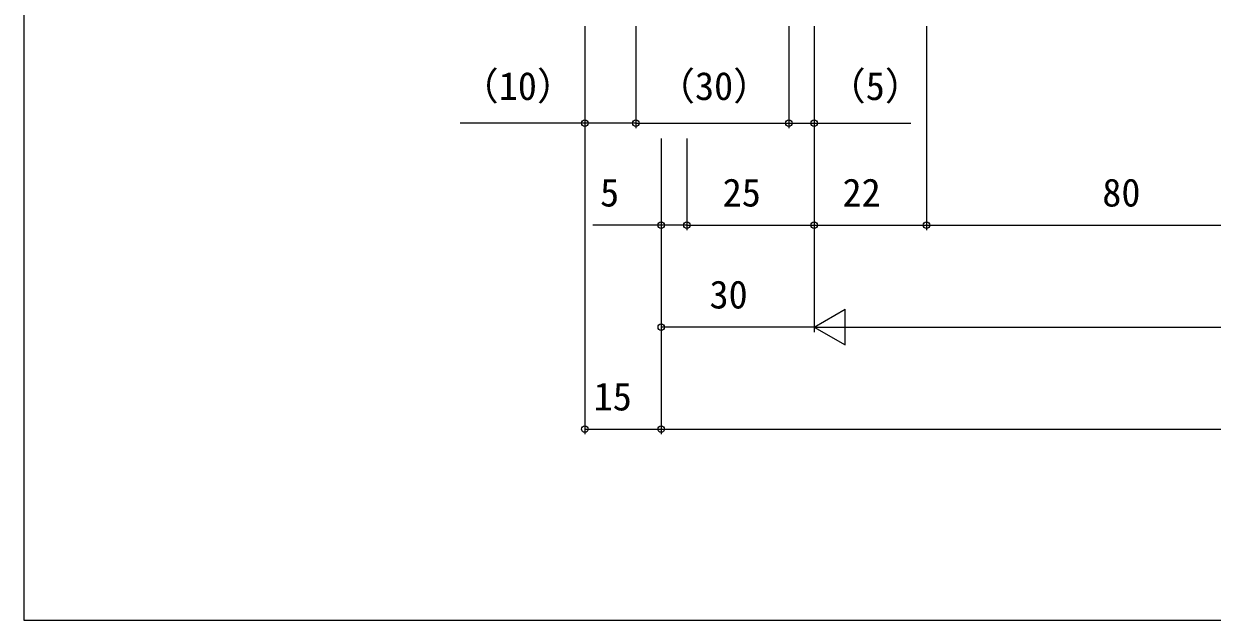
# Model space of a CAD drawing. Units: millimetres, scale not verified. Extents: x -437 to 438, y -554 to 551.
# Drawn here: x -436.8 to -203.8, y -553.5 to -436.5 of the extents above; entities that cross this region are included whole.
import ezdxf
from ezdxf.enums import TextEntityAlignment as Align

# ---------------------------------------------------------------- set-up
doc = ezdxf.new("R2010")
doc.units = ezdxf.units.MM
doc.header["$LTSCALE"] = 4
doc.layers.add('0-7_YKK_D', color=6, linetype='Continuous')
doc.layers.add('0-8_YKK_ZWAK', color=7, linetype='Continuous')
doc.styles.add('ＭＳ ゴシック', font='')
doc.styles.get('ＭＳ ゴシック').set_extended_font_data('MS Gothic')

msp = doc.modelspace()

# ---------------------------------------------------------------- linework, layer by layer
at = {"layer": '0-7_YKK_D'}
for p, q in [((-326.8, -437), (-326.8, -457)), ((-326.8, -438), (-326.8, -517)), ((-316.8, -437), (-316.8, -457)), ((-316.8, -437), (-316.8, -457)), ((-286.801, -437.16), (-286.801, -457)), ((-286.8, -437), (-286.8, -457)), ((-281.8, -437), (-281.8, -497)), ((-281.8, -437), (-281.8, -477)), ((-281.8, -437), (-281.8, -457)), ((-259.8, -437), (-259.8, -477)), ((-259.8, -437), (-259.8, -477)), ((-316.8, -456), (-286.801, -456)), ((-311.8, -459), (-311.8, -477)), ((-311.8, -459), (-311.8, -497)), ((-311.8, -459), (-311.8, -517)), ((-311.8, -459), (-311.8, -517)), ((-306.8, -459), (-306.8, -477)), ((-306.8, -459), (-306.8, -477)), ((-281.8, -459), (-281.8, -497)), ((-281.8, -459), (-281.8, -477)), ((-306.8, -476), (-281.8, -476)), ((-281.8, -476), (-259.8, -476)), ((-259.8, -476), (-179.8, -476)), ((-281.8, -496), (-275.738, -492.5)), ((-275.738, -499.5), (-275.738, -492.5)), ((-281.8, -496), (-311.8, -496)), ((-281.8, -496), (-275.738, -499.5)), ((-281.8, -496), (-269.676, -496)), ((-274.8, -496), (276.2, -496)), ((-326.8, -516), (-311.8, -516)), ((-311.8, -516), (313.2, -516))]:
    msp.add_line(p, q, dxfattribs=at)
for points in [[(-316.8, -456), (-326.8, -456), (-351.205, -456)], [(-286.8, -456), (-281.8, -456), (-262.849, -456)], [(-306.8, -476), (-311.8, -476), (-325.247, -476)]]:
    msp.add_lwpolyline(points, dxfattribs=at)
for centre in [(-326.8, -456), (-316.8, -456), (-316.8, -456), (-286.801, -456), (-286.8, -456), (-281.8, -456), (-311.8, -476), (-306.8, -476), (-306.8, -476), (-281.8, -476), (-281.8, -476), (-259.8, -476), (-259.8, -476), (-311.8, -496), (-326.8, -516), (-311.8, -516)]:
    msp.add_circle(centre, 0.637, dxfattribs=at)
at = {"layer": '0-8_YKK_ZWAK'}
msp.add_line((-436.8, 516.5), (-436.8, -553.5), dxfattribs=at)
msp.add_lwpolyline([(-436.8, -553.5), (438.2, -553.5), (438.2, 516.5)], dxfattribs=at)

# ---------------------------------------------------------------- texts
at = {"layer": '0-7_YKK_D', "style": 'ＭＳ ゴシック'}
for s, p in [('（10）', (-351.165, -453.105)), ('（30）', (-312.688, -453.105)), ('（5）', (-279.21, -453.105)), ('5', (-323.801, -474)), ('25', (-299.755, -474)), ('22', (-276.255, -474)), ('80', (-225.318, -474)), ('30', (-302.34, -494)), ('15', (-325.053, -514))]:
    msp.add_text(s, height=5.499, dxfattribs=at).set_placement(p, align=Align.BOTTOM_LEFT)

doc.saveas('drawing.dxf')
